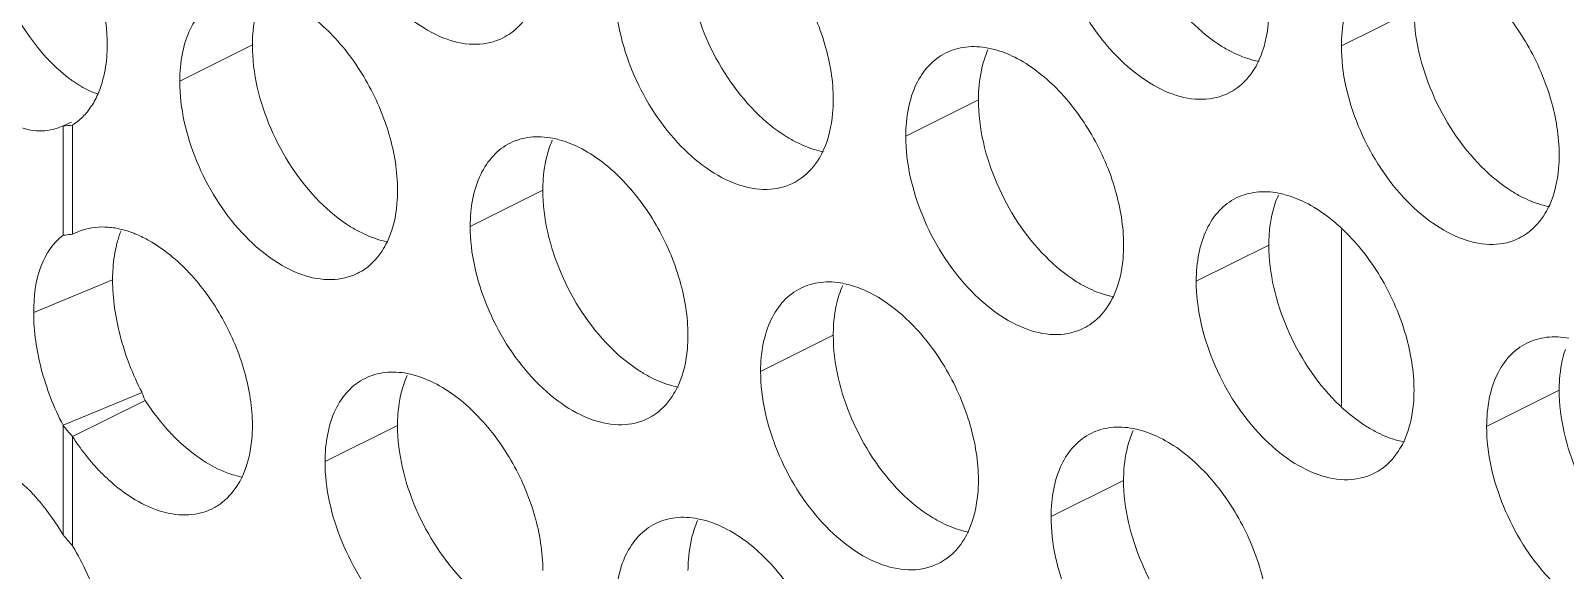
# Model space of a CAD drawing. Header units: millimetres. Extents: x 0 to 2524, y 0 to 1785.
# Drawn here: x 1808.52 to 1820.47, y 834.07 to 838.28 of the extents above; entities that cross this region are included whole.
import ezdxf

# ---------------------------------------------------------------- set-up
doc = ezdxf.new("R2010")
doc.units = ezdxf.units.MM
doc.header["$LTSCALE"] = 0.1
doc.layers.add('标注', color=251, linetype='Continuous', lineweight=9)

msp = doc.modelspace()

# ---------------------------------------------------------------- linework, layer by layer
at = {"layer": '标注'}
for p, q in [((1819.296, 838.443), (1818.73, 838.16)), ((1810.245, 838.168), (1809.679, 837.885)), ((1810.245, 838.168), (1809.679, 837.885)), ((1810.245, 838.168), (1809.679, 837.885)), ((1815.902, 837.74), (1815.336, 837.457)), ((1808.77, 837.538), (1808.745, 837.528)), ((1808.835, 837.565), (1808.77, 837.538)), ((1808.77, 837.538), (1808.77, 836.684)), ((1808.844, 837.543), (1808.844, 836.692)), ((1812.508, 837.037), (1811.942, 836.754)), ((1808.844, 836.692), (1808.86, 836.7)), ((1818.73, 835.355), (1818.73, 836.73)), ((1818.165, 836.608), (1817.599, 836.326)), ((1809.156, 836.337), (1808.541, 836.082)), ((1814.771, 835.905), (1814.205, 835.623)), ((1809.385, 835.459), (1808.77, 835.203)), ((1820.427, 835.477), (1819.862, 835.194)), ((1809.41, 835.397), (1808.844, 835.115)), ((1808.77, 835.203), (1808.77, 834.349)), ((1811.376, 835.202), (1810.811, 834.92)), ((1808.844, 835.115), (1808.844, 834.263)), ((1817.033, 834.774), (1816.468, 834.491))]:
    msp.add_line(p, q, dxfattribs=at)
for centre, radius, start, end in [((1811.993, 838.628), 0.453, 296.5256, 305.9034), ((1816.646, 837.829), 0.734, 155.8796, 161.7803), ((1809.385, 838.657), 0.94, 235.2265, 239.6574), ((1809.323, 838.552), 0.818, 239.6492, 244.5397), ((1817.65, 838.199), 0.453, 296.5256, 305.9034), ((1808.594, 837.932), 0.462, 302.7451, 310.382), ((1813.252, 837.126), 0.734, 155.8796, 161.7803), ((1814.256, 837.496), 0.453, 296.5256, 305.9034), ((1818.909, 836.697), 0.734, 155.8796, 161.7803), ((1819.913, 837.068), 0.453, 296.5256, 305.9034), ((1810.862, 836.793), 0.453, 296.5256, 305.9034), ((1815.515, 835.994), 0.734, 155.8796, 161.7803), ((1816.519, 836.365), 0.453, 296.5256, 305.9034), ((1812.121, 835.291), 0.734, 155.8796, 161.7803), ((1810.182, 835.744), 0.847, 199.7011, 204.1814), ((1809.652, 835.867), 1.104, 216.9719, 222.9731), ((1813.125, 835.662), 0.453, 296.5256, 305.9034), ((1817.778, 834.863), 0.734, 155.8796, 161.7803), ((1818.782, 835.234), 0.453, 296.5256, 305.9034), ((1809.729, 834.962), 0.457, 296.5685, 308.2187), ((1814.384, 834.16), 0.734, 155.8796, 161.7803), ((1811.311, 836.465), 3.306, 219.7824, 221.7528), ((1815.388, 834.531), 0.453, 296.5256, 305.9034)]:
    msp.add_arc(centre, radius, start, end, dxfattribs=at)
for points, knots in [([(1812.196, 838.222), (1812.133, 838.191), (1811.983, 838.157), (1811.746, 838.205), (1811.507, 838.335), (1811.199, 838.613), (1810.913, 839.076), (1810.811, 839.508), (1810.811, 839.72)], [0, 0, 0, 0, 0.090718, 0.191742, 0.308104, 0.439279, 0.725532, 1, 1, 1, 1]), ([(1817.853, 837.794), (1817.79, 837.762), (1817.64, 837.728), (1817.402, 837.776), (1817.164, 837.907), (1816.856, 838.184), (1816.57, 838.647), (1816.468, 839.08), (1816.468, 839.291)], [0, 0, 0, 0, 0.090718, 0.191742, 0.308104, 0.439279, 0.725532, 1, 1, 1, 1]), ([(1813.922, 839.203), (1814.043, 839.143), (1814.273, 838.963), (1814.539, 838.604), (1814.721, 838.186), (1814.771, 837.885), (1814.771, 837.74)], [0, 0, 0, 0, 0.229676, 0.488215, 0.753207, 1, 1, 1, 1]), ([(1808.518, 837.505), (1808.387, 837.527), (1808.113, 837.688), (1807.804, 838.071), (1807.582, 838.559), (1807.518, 838.921), (1807.518, 839.097)], [0, 0, 0, 0, 0.200223, 0.454809, 0.735097, 1, 1, 1, 1]), ([(1808.844, 839.063), (1808.886, 838.993), (1809.032, 838.716), (1809.114, 838.4), (1809.114, 838.168)], [0, 0, 0, 0, 0.260955, 1, 1, 1, 1]), ([(1814.163, 837.649), (1814.001, 837.812), (1813.75, 838.199), (1813.639, 838.65), (1813.639, 838.871)], [0, 0, 0, 0, 0.508684, 1, 1, 1, 1]), ([(1818.73, 838.16), (1818.73, 838.233), (1818.742, 838.372), (1818.801, 838.562), (1818.901, 838.714), (1818.993, 838.784), (1819.042, 838.809)], [0, 0, 0, 0, 0.289235, 0.54966, 0.782932, 1, 1, 1, 1]), ([(1819.579, 838.775), (1819.7, 838.714), (1819.93, 838.534), (1820.196, 838.176), (1820.377, 837.757), (1820.427, 837.456), (1820.427, 837.311)], [0, 0, 0, 0, 0.229676, 0.488215, 0.753207, 1, 1, 1, 1]), ([(1814.459, 837.091), (1814.396, 837.06), (1814.246, 837.026), (1814.008, 837.073), (1813.77, 837.204), (1813.462, 837.482), (1813.176, 837.944), (1813.073, 838.377), (1813.073, 838.588)], [0, 0, 0, 0, 0.090718, 0.191742, 0.308104, 0.439279, 0.725532, 1, 1, 1, 1]), ([(1808.571, 838.15), (1808.549, 838.177), (1808.462, 838.293), (1808.388, 838.419), (1808.34, 838.518)], [0, 0, 0, 0, 0.242274, 1, 1, 1, 1]), ([(1809.679, 837.885), (1809.679, 837.958), (1809.691, 838.097), (1809.75, 838.287), (1809.85, 838.439), (1809.942, 838.51), (1809.991, 838.534)], [0, 0, 0, 0, 0.289235, 0.54966, 0.782932, 1, 1, 1, 1]), ([(1810.245, 838.168), (1810.245, 838.197), (1810.249, 838.304), (1810.268, 838.411), (1810.292, 838.487)], [0, 0, 0, 0, 0.264225, 1, 1, 1, 1]), ([(1810.528, 838.5), (1810.649, 838.44), (1810.879, 838.26), (1811.145, 837.902), (1811.326, 837.483), (1811.376, 837.182), (1811.376, 837.037)], [0, 0, 0, 0, 0.229676, 0.488215, 0.753207, 1, 1, 1, 1]), ([(1812.433, 838.482), (1812.423, 838.459), (1812.38, 838.375), (1812.316, 838.301), (1812.259, 838.261)], [0, 0, 0, 0, 0.265525, 1, 1, 1, 1]), ([(1818.165, 838.443), (1818.165, 838.407), (1818.159, 838.275), (1818.13, 838.142), (1818.09, 838.054)], [0, 0, 0, 0, 0.268874, 1, 1, 1, 1]), ([(1819.82, 837.221), (1819.658, 837.383), (1819.407, 837.771), (1819.296, 838.221), (1819.296, 838.443)], [0, 0, 0, 0, 0.508684, 1, 1, 1, 1]), ([(1817.882, 838.111), (1817.853, 838.125), (1817.735, 838.191), (1817.63, 838.279), (1817.557, 838.352)], [0, 0, 0, 0, 0.235002, 1, 1, 1, 1]), ([(1808.848, 837.885), (1808.824, 837.902), (1808.722, 837.98), (1808.633, 838.073), (1808.571, 838.15)], [0, 0, 0, 0, 0.233653, 1, 1, 1, 1]), ([(1809.114, 838.168), (1809.114, 838.145), (1809.111, 838.055), (1809.098, 837.965), (1809.081, 837.901)], [0, 0, 0, 0, 0.261757, 1, 1, 1, 1]), ([(1810.769, 836.946), (1810.607, 837.109), (1810.356, 837.496), (1810.245, 837.947), (1810.245, 838.168)], [0, 0, 0, 0, 0.508684, 1, 1, 1, 1]), ([(1815.336, 837.457), (1815.336, 837.53), (1815.348, 837.669), (1815.407, 837.859), (1815.507, 838.011), (1815.599, 838.081), (1815.648, 838.106)], [0, 0, 0, 0, 0.289235, 0.54966, 0.782932, 1, 1, 1, 1]), ([(1815.648, 838.106), (1815.696, 838.13), (1815.807, 838.162), (1815.92, 838.155), (1815.977, 838.144)], [0, 0, 0, 0, 0.482538, 1, 1, 1, 1]), ([(1815.977, 838.144), (1815.994, 838.141), (1816.066, 838.124), (1816.135, 838.097), (1816.185, 838.072)], [0, 0, 0, 0, 0.238696, 1, 1, 1, 1]), ([(1816.185, 838.072), (1816.305, 838.012), (1816.536, 837.831), (1816.802, 837.473), (1816.983, 837.054), (1817.033, 836.753), (1817.033, 836.608)], [0, 0, 0, 0, 0.229676, 0.488215, 0.753207, 1, 1, 1, 1]), ([(1818.09, 838.038), (1818.072, 838.042), (1818.001, 838.058), (1817.932, 838.086), (1817.882, 838.111)], [0, 0, 0, 0, 0.238696, 1, 1, 1, 1]), ([(1820.116, 836.662), (1820.053, 836.631), (1819.903, 836.597), (1819.665, 836.645), (1819.427, 836.776), (1819.119, 837.053), (1818.833, 837.516), (1818.73, 837.948), (1818.73, 838.16)], [0, 0, 0, 0, 0.090718, 0.191742, 0.308104, 0.439279, 0.725532, 1, 1, 1, 1]), ([(1815.902, 837.74), (1815.902, 837.768), (1815.906, 837.876), (1815.924, 837.983), (1815.949, 838.058)], [0, 0, 0, 0, 0.264225, 1, 1, 1, 1]), ([(1818.09, 838.054), (1818.08, 838.031), (1818.036, 837.947), (1817.972, 837.873), (1817.916, 837.832)], [0, 0, 0, 0, 0.265525, 1, 1, 1, 1]), ([(1811.065, 836.388), (1811.002, 836.357), (1810.852, 836.323), (1810.614, 836.37), (1810.376, 836.501), (1810.068, 836.779), (1809.782, 837.241), (1809.679, 837.674), (1809.679, 837.885)], [0, 0, 0, 0, 0.090718, 0.191742, 0.308104, 0.439279, 0.725532, 1, 1, 1, 1]), ([(1814.771, 837.74), (1814.771, 837.704), (1814.765, 837.572), (1814.736, 837.439), (1814.696, 837.351)], [0, 0, 0, 0, 0.268874, 1, 1, 1, 1]), ([(1816.426, 836.518), (1816.264, 836.68), (1816.013, 837.068), (1815.902, 837.518), (1815.902, 837.74)], [0, 0, 0, 0, 0.508684, 1, 1, 1, 1]), ([(1808.99, 837.69), (1808.983, 837.679), (1808.955, 837.639), (1808.921, 837.603), (1808.893, 837.58)], [0, 0, 0, 0, 0.256974, 1, 1, 1, 1]), ([(1814.488, 837.408), (1814.459, 837.422), (1814.341, 837.488), (1814.236, 837.576), (1814.163, 837.649)], [0, 0, 0, 0, 0.235002, 1, 1, 1, 1]), ([(1808.745, 837.527), (1808.728, 837.52), (1808.655, 837.496), (1808.575, 837.495), (1808.518, 837.505)], [0, 0, 0, 0, 0.241531, 1, 1, 1, 1]), ([(1811.942, 836.754), (1811.942, 836.827), (1811.954, 836.966), (1812.013, 837.156), (1812.113, 837.308), (1812.205, 837.379), (1812.254, 837.403)], [0, 0, 0, 0, 0.289235, 0.54966, 0.782932, 1, 1, 1, 1]), ([(1812.254, 837.403), (1812.302, 837.427), (1812.412, 837.459), (1812.526, 837.452), (1812.583, 837.441)], [0, 0, 0, 0, 0.482538, 1, 1, 1, 1]), ([(1812.508, 837.037), (1812.508, 837.065), (1812.512, 837.173), (1812.53, 837.28), (1812.555, 837.355)], [0, 0, 0, 0, 0.264225, 1, 1, 1, 1]), ([(1812.583, 837.441), (1812.6, 837.438), (1812.672, 837.421), (1812.741, 837.394), (1812.791, 837.369)], [0, 0, 0, 0, 0.238696, 1, 1, 1, 1]), ([(1812.791, 837.369), (1812.911, 837.309), (1813.142, 837.128), (1813.408, 836.77), (1813.589, 836.351), (1813.639, 836.05), (1813.639, 835.905)], [0, 0, 0, 0, 0.229676, 0.488215, 0.753207, 1, 1, 1, 1]), ([(1814.695, 837.335), (1814.678, 837.339), (1814.607, 837.355), (1814.538, 837.383), (1814.488, 837.408)], [0, 0, 0, 0, 0.238696, 1, 1, 1, 1]), ([(1816.721, 835.959), (1816.659, 835.928), (1816.509, 835.894), (1816.271, 835.942), (1816.033, 836.073), (1815.725, 836.35), (1815.439, 836.813), (1815.336, 837.245), (1815.336, 837.457)], [0, 0, 0, 0, 0.090718, 0.191742, 0.308104, 0.439279, 0.725532, 1, 1, 1, 1]), ([(1814.696, 837.351), (1814.686, 837.328), (1814.642, 837.244), (1814.578, 837.17), (1814.522, 837.129)], [0, 0, 0, 0, 0.265525, 1, 1, 1, 1]), ([(1820.427, 837.311), (1820.427, 837.276), (1820.422, 837.143), (1820.392, 837.011), (1820.353, 836.922)], [0, 0, 0, 0, 0.268874, 1, 1, 1, 1]), ([(1820.145, 836.979), (1820.116, 836.993), (1819.998, 837.06), (1819.893, 837.147), (1819.82, 837.221)], [0, 0, 0, 0, 0.235002, 1, 1, 1, 1]), ([(1811.376, 837.037), (1811.376, 837.001), (1811.371, 836.869), (1811.342, 836.736), (1811.302, 836.648)], [0, 0, 0, 0, 0.268874, 1, 1, 1, 1]), ([(1813.032, 835.815), (1812.87, 835.978), (1812.619, 836.365), (1812.508, 836.815), (1812.508, 837.037)], [0, 0, 0, 0, 0.508684, 1, 1, 1, 1]), ([(1817.911, 836.975), (1817.959, 836.999), (1818.069, 837.03), (1818.183, 837.024), (1818.24, 837.013)], [0, 0, 0, 0, 0.482538, 1, 1, 1, 1]), ([(1818.24, 837.013), (1818.257, 837.009), (1818.329, 836.993), (1818.398, 836.965), (1818.448, 836.94)], [0, 0, 0, 0, 0.238696, 1, 1, 1, 1]), ([(1811.094, 836.705), (1811.065, 836.719), (1810.947, 836.785), (1810.842, 836.873), (1810.769, 836.946)], [0, 0, 0, 0, 0.235002, 1, 1, 1, 1]), ([(1817.599, 836.326), (1817.599, 836.398), (1817.611, 836.537), (1817.67, 836.727), (1817.769, 836.88), (1817.862, 836.95), (1817.911, 836.975)], [0, 0, 0, 0, 0.289235, 0.54966, 0.782932, 1, 1, 1, 1]), ([(1818.165, 836.608), (1818.165, 836.637), (1818.168, 836.744), (1818.187, 836.852), (1818.212, 836.927)], [0, 0, 0, 0, 0.264225, 1, 1, 1, 1]), ([(1818.448, 836.94), (1818.568, 836.88), (1818.799, 836.7), (1819.065, 836.342), (1819.246, 835.923), (1819.296, 835.622), (1819.296, 835.477)], [0, 0, 0, 0, 0.229676, 0.488215, 0.753207, 1, 1, 1, 1]), ([(1820.352, 836.907), (1820.335, 836.91), (1820.263, 836.927), (1820.195, 836.954), (1820.145, 836.979)], [0, 0, 0, 0, 0.238696, 1, 1, 1, 1]), ([(1820.353, 836.922), (1820.342, 836.9), (1820.299, 836.816), (1820.235, 836.741), (1820.179, 836.701)], [0, 0, 0, 0, 0.265525, 1, 1, 1, 1]), ([(1813.327, 835.256), (1813.265, 835.225), (1813.115, 835.191), (1812.877, 835.239), (1812.639, 835.37), (1812.331, 835.647), (1812.045, 836.11), (1811.942, 836.542), (1811.942, 836.754)], [0, 0, 0, 0, 0.090718, 0.191742, 0.308104, 0.439279, 0.725532, 1, 1, 1, 1]), ([(1808.541, 836.082), (1808.541, 836.205), (1808.566, 836.428), (1808.691, 836.627), (1808.77, 836.684)], [0, 0, 0, 0, 0.559656, 1, 1, 1, 1]), ([(1808.77, 836.684), (1808.775, 836.685), (1808.8, 836.688), (1808.825, 836.69), (1808.844, 836.692)], [0, 0, 0, 0, 0.235256, 1, 1, 1, 1]), ([(1808.86, 836.7), (1808.879, 836.71), (1808.962, 836.744), (1809.055, 836.753), (1809.122, 836.747)], [0, 0, 0, 0, 0.242859, 1, 1, 1, 1]), ([(1809.183, 836.595), (1809.186, 836.606), (1809.196, 836.649), (1809.21, 836.69), (1809.222, 836.72)], [0, 0, 0, 0, 0.258964, 1, 1, 1, 1]), ([(1809.313, 836.703), (1809.323, 836.699), (1809.367, 836.681), (1809.409, 836.661), (1809.439, 836.643)], [0, 0, 0, 0, 0.243168, 1, 1, 1, 1]), ([(1809.439, 836.643), (1809.555, 836.578), (1809.775, 836.395), (1810.027, 836.041), (1810.198, 835.634), (1810.245, 835.343), (1810.245, 835.202)], [0, 0, 0, 0, 0.232666, 0.491415, 0.754834, 1, 1, 1, 1]), ([(1811.301, 836.632), (1811.284, 836.636), (1811.213, 836.652), (1811.144, 836.68), (1811.094, 836.705)], [0, 0, 0, 0, 0.238696, 1, 1, 1, 1]), ([(1811.302, 836.648), (1811.292, 836.625), (1811.248, 836.541), (1811.184, 836.467), (1811.128, 836.426)], [0, 0, 0, 0, 0.265525, 1, 1, 1, 1]), ([(1809.156, 836.337), (1809.156, 836.36), (1809.158, 836.447), (1809.169, 836.533), (1809.183, 836.595)], [0, 0, 0, 0, 0.262705, 1, 1, 1, 1]), ([(1816.75, 836.276), (1816.722, 836.29), (1816.604, 836.357), (1816.499, 836.444), (1816.426, 836.518)], [0, 0, 0, 0, 0.235002, 1, 1, 1, 1]), ([(1817.033, 836.608), (1817.033, 836.573), (1817.028, 836.44), (1816.998, 836.308), (1816.959, 836.219)], [0, 0, 0, 0, 0.268874, 1, 1, 1, 1]), ([(1818.688, 835.386), (1818.527, 835.549), (1818.276, 835.936), (1818.165, 836.387), (1818.165, 836.608)], [0, 0, 0, 0, 0.508684, 1, 1, 1, 1]), ([(1809.385, 835.459), (1809.312, 835.599), (1809.202, 835.885), (1809.156, 836.19), (1809.156, 836.337)], [0, 0, 0, 0, 0.517022, 1, 1, 1, 1]), ([(1814.517, 836.272), (1814.565, 836.296), (1814.675, 836.327), (1814.789, 836.321), (1814.846, 836.31)], [0, 0, 0, 0, 0.482538, 1, 1, 1, 1]), ([(1814.846, 836.31), (1814.863, 836.306), (1814.934, 836.29), (1815.003, 836.263), (1815.053, 836.238)], [0, 0, 0, 0, 0.238696, 1, 1, 1, 1]), ([(1816.958, 836.204), (1816.941, 836.207), (1816.869, 836.224), (1816.8, 836.251), (1816.75, 836.276)], [0, 0, 0, 0, 0.238696, 1, 1, 1, 1]), ([(1818.984, 834.828), (1818.922, 834.797), (1818.772, 834.763), (1818.534, 834.811), (1818.295, 834.941), (1817.988, 835.219), (1817.702, 835.681), (1817.599, 836.114), (1817.599, 836.326)], [0, 0, 0, 0, 0.090718, 0.191742, 0.308104, 0.439279, 0.725532, 1, 1, 1, 1]), ([(1814.205, 835.623), (1814.205, 835.695), (1814.217, 835.834), (1814.276, 836.025), (1814.375, 836.177), (1814.468, 836.247), (1814.517, 836.272)], [0, 0, 0, 0, 0.289235, 0.54966, 0.782932, 1, 1, 1, 1]), ([(1814.771, 835.905), (1814.771, 835.934), (1814.774, 836.041), (1814.793, 836.149), (1814.818, 836.224)], [0, 0, 0, 0, 0.264225, 1, 1, 1, 1]), ([(1815.053, 836.238), (1815.174, 836.177), (1815.405, 835.997), (1815.671, 835.639), (1815.852, 835.22), (1815.902, 834.919), (1815.902, 834.774)], [0, 0, 0, 0, 0.229676, 0.488215, 0.753207, 1, 1, 1, 1]), ([(1816.959, 836.219), (1816.948, 836.197), (1816.905, 836.113), (1816.841, 836.038), (1816.785, 835.998)], [0, 0, 0, 0, 0.265525, 1, 1, 1, 1]), ([(1808.77, 835.203), (1808.697, 835.343), (1808.587, 835.63), (1808.541, 835.934), (1808.541, 836.082)], [0, 0, 0, 0, 0.517022, 1, 1, 1, 1]), ([(1813.356, 835.573), (1813.328, 835.588), (1813.21, 835.654), (1813.104, 835.741), (1813.032, 835.815)], [0, 0, 0, 0, 0.235002, 1, 1, 1, 1]), ([(1813.639, 835.905), (1813.639, 835.87), (1813.633, 835.738), (1813.604, 835.605), (1813.565, 835.517)], [0, 0, 0, 0, 0.268874, 1, 1, 1, 1]), ([(1815.294, 834.683), (1815.133, 834.846), (1814.882, 835.233), (1814.771, 835.684), (1814.771, 835.905)], [0, 0, 0, 0, 0.508684, 1, 1, 1, 1]), ([(1819.862, 835.194), (1819.862, 835.267), (1819.874, 835.406), (1819.933, 835.596), (1820.032, 835.748), (1820.125, 835.819), (1820.174, 835.843)], [0, 0, 0, 0, 0.289235, 0.54966, 0.782932, 1, 1, 1, 1]), ([(1820.174, 835.843), (1820.222, 835.867), (1820.332, 835.899), (1820.446, 835.892), (1820.503, 835.881)], [0, 0, 0, 0, 0.482538, 1, 1, 1, 1]), ([(1820.427, 835.477), (1820.427, 835.505), (1820.431, 835.613), (1820.45, 835.72), (1820.475, 835.795)], [0, 0, 0, 0, 0.264225, 1, 1, 1, 1]), ([(1810.811, 834.92), (1810.811, 834.992), (1810.823, 835.131), (1810.882, 835.322), (1810.981, 835.474), (1811.074, 835.544), (1811.123, 835.569)], [0, 0, 0, 0, 0.289235, 0.54966, 0.782932, 1, 1, 1, 1]), ([(1811.123, 835.569), (1811.171, 835.593), (1811.281, 835.624), (1811.395, 835.618), (1811.452, 835.607)], [0, 0, 0, 0, 0.482538, 1, 1, 1, 1]), ([(1811.452, 835.607), (1811.469, 835.603), (1811.54, 835.587), (1811.609, 835.56), (1811.659, 835.535)], [0, 0, 0, 0, 0.238696, 1, 1, 1, 1]), ([(1813.564, 835.501), (1813.547, 835.504), (1813.475, 835.521), (1813.406, 835.548), (1813.356, 835.573)], [0, 0, 0, 0, 0.238696, 1, 1, 1, 1]), ([(1815.59, 834.125), (1815.527, 834.094), (1815.377, 834.06), (1815.14, 834.108), (1814.901, 834.238), (1814.593, 834.516), (1814.307, 834.979), (1814.205, 835.411), (1814.205, 835.623)], [0, 0, 0, 0, 0.090718, 0.191742, 0.308104, 0.439279, 0.725532, 1, 1, 1, 1]), ([(1811.376, 835.202), (1811.376, 835.231), (1811.38, 835.338), (1811.399, 835.446), (1811.424, 835.521)], [0, 0, 0, 0, 0.264225, 1, 1, 1, 1]), ([(1811.659, 835.535), (1811.78, 835.474), (1812.01, 835.294), (1812.277, 834.936), (1812.458, 834.517), (1812.508, 834.216), (1812.508, 834.071)], [0, 0, 0, 0, 0.229676, 0.488215, 0.753207, 1, 1, 1, 1]), ([(1813.565, 835.517), (1813.554, 835.494), (1813.511, 835.41), (1813.447, 835.336), (1813.391, 835.295)], [0, 0, 0, 0, 0.265525, 1, 1, 1, 1]), ([(1819.296, 835.477), (1819.296, 835.441), (1819.29, 835.309), (1819.261, 835.176), (1819.221, 835.088)], [0, 0, 0, 0, 0.268874, 1, 1, 1, 1]), ([(1820.951, 834.255), (1820.79, 834.418), (1820.539, 834.805), (1820.427, 835.255), (1820.427, 835.477)], [0, 0, 0, 0, 0.508684, 1, 1, 1, 1]), ([(1809.688, 835.064), (1809.662, 835.087), (1809.559, 835.189), (1809.469, 835.305), (1809.41, 835.397)], [0, 0, 0, 0, 0.242059, 1, 1, 1, 1]), ([(1819.013, 835.145), (1818.985, 835.159), (1818.867, 835.226), (1818.761, 835.313), (1818.688, 835.386)], [0, 0, 0, 0, 0.235002, 1, 1, 1, 1]), ([(1810.245, 835.202), (1810.245, 835.167), (1810.239, 835.034), (1810.21, 834.901), (1810.17, 834.812)], [0, 0, 0, 0, 0.269039, 1, 1, 1, 1]), ([(1811.9, 833.98), (1811.739, 834.143), (1811.488, 834.53), (1811.376, 834.981), (1811.376, 835.202)], [0, 0, 0, 0, 0.508684, 1, 1, 1, 1]), ([(1809.122, 834.781), (1809.096, 834.804), (1808.993, 834.907), (1808.903, 835.022), (1808.844, 835.115)], [0, 0, 0, 0, 0.242059, 1, 1, 1, 1]), ([(1816.468, 834.491), (1816.468, 834.564), (1816.48, 834.703), (1816.539, 834.893), (1816.638, 835.045), (1816.731, 835.116), (1816.78, 835.14)], [0, 0, 0, 0, 0.289235, 0.54966, 0.782932, 1, 1, 1, 1]), ([(1816.78, 835.14), (1816.828, 835.164), (1816.938, 835.196), (1817.052, 835.189), (1817.108, 835.178)], [0, 0, 0, 0, 0.482538, 1, 1, 1, 1]), ([(1817.033, 834.774), (1817.033, 834.802), (1817.037, 834.91), (1817.056, 835.017), (1817.081, 835.092)], [0, 0, 0, 0, 0.264225, 1, 1, 1, 1]), ([(1817.108, 835.178), (1817.126, 835.175), (1817.197, 835.158), (1817.266, 835.131), (1817.316, 835.106)], [0, 0, 0, 0, 0.238696, 1, 1, 1, 1]), ([(1817.316, 835.106), (1817.437, 835.046), (1817.667, 834.866), (1817.934, 834.507), (1818.115, 834.089), (1818.165, 833.788), (1818.165, 833.643)], [0, 0, 0, 0, 0.229676, 0.488215, 0.753207, 1, 1, 1, 1]), ([(1819.221, 835.073), (1819.204, 835.076), (1819.132, 835.093), (1819.063, 835.12), (1819.013, 835.145)], [0, 0, 0, 0, 0.238696, 1, 1, 1, 1]), ([(1819.221, 835.088), (1819.211, 835.065), (1819.168, 834.981), (1819.104, 834.907), (1819.048, 834.866)], [0, 0, 0, 0, 0.265525, 1, 1, 1, 1]), ([(1821.247, 833.697), (1821.184, 833.665), (1821.034, 833.631), (1820.797, 833.679), (1820.558, 833.81), (1820.25, 834.087), (1819.964, 834.55), (1819.862, 834.983), (1819.862, 835.194)], [0, 0, 0, 0, 0.090718, 0.191742, 0.308104, 0.439279, 0.725532, 1, 1, 1, 1]), ([(1810.168, 834.799), (1810.127, 834.807), (1809.949, 834.858), (1809.793, 834.967), (1809.688, 835.064)], [0, 0, 0, 0, 0.225674, 1, 1, 1, 1]), ([(1808.193, 834.922), (1808.221, 834.91), (1808.341, 834.848), (1808.446, 834.76), (1808.518, 834.686)], [0, 0, 0, 0, 0.228039, 1, 1, 1, 1]), ([(1812.196, 833.422), (1812.133, 833.391), (1811.983, 833.357), (1811.746, 833.405), (1811.507, 833.535), (1811.199, 833.813), (1810.913, 834.276), (1810.811, 834.708), (1810.811, 834.92)], [0, 0, 0, 0, 0.090718, 0.191742, 0.308104, 0.439279, 0.725532, 1, 1, 1, 1]), ([(1809.933, 834.553), (1809.877, 834.525), (1809.745, 834.492), (1809.534, 834.521), (1809.319, 834.62), (1809.187, 834.721), (1809.122, 834.781)], [0, 0, 0, 0, 0.211276, 0.44254, 0.704896, 1, 1, 1, 1]), ([(1810.17, 834.812), (1810.16, 834.791), (1810.12, 834.713), (1810.062, 834.643), (1810.011, 834.603)], [0, 0, 0, 0, 0.264539, 1, 1, 1, 1]), ([(1815.902, 834.774), (1815.902, 834.738), (1815.896, 834.606), (1815.867, 834.474), (1815.827, 834.385)], [0, 0, 0, 0, 0.268874, 1, 1, 1, 1]), ([(1817.557, 833.552), (1817.396, 833.715), (1817.145, 834.102), (1817.033, 834.553), (1817.033, 834.774)], [0, 0, 0, 0, 0.508684, 1, 1, 1, 1]), ([(1808.518, 834.686), (1808.541, 834.661), (1808.635, 834.557), (1808.716, 834.441), (1808.77, 834.349)], [0, 0, 0, 0, 0.239558, 1, 1, 1, 1]), ([(1815.619, 834.442), (1815.591, 834.456), (1815.473, 834.523), (1815.367, 834.61), (1815.294, 834.683)], [0, 0, 0, 0, 0.235002, 1, 1, 1, 1]), ([(1813.385, 834.437), (1813.434, 834.461), (1813.544, 834.493), (1813.657, 834.486), (1813.714, 834.475)], [0, 0, 0, 0, 0.482538, 1, 1, 1, 1]), ([(1817.853, 832.994), (1817.79, 832.962), (1817.64, 832.928), (1817.402, 832.976), (1817.164, 833.107), (1816.856, 833.384), (1816.57, 833.847), (1816.468, 834.28), (1816.468, 834.491)], [0, 0, 0, 0, 0.090718, 0.191742, 0.308104, 0.439279, 0.725532, 1, 1, 1, 1]), ([(1813.073, 833.788), (1813.073, 833.861), (1813.086, 834), (1813.145, 834.19), (1813.244, 834.342), (1813.336, 834.413), (1813.385, 834.437)], [0, 0, 0, 0, 0.289235, 0.54966, 0.782932, 1, 1, 1, 1]), ([(1813.639, 834.071), (1813.639, 834.1), (1813.643, 834.207), (1813.662, 834.314), (1813.687, 834.39)], [0, 0, 0, 0, 0.264225, 1, 1, 1, 1]), ([(1813.714, 834.475), (1813.732, 834.472), (1813.803, 834.456), (1813.872, 834.428), (1813.922, 834.403)], [0, 0, 0, 0, 0.238696, 1, 1, 1, 1]), ([(1813.922, 834.403), (1814.043, 834.343), (1814.273, 834.163), (1814.539, 833.804), (1814.721, 833.386), (1814.771, 833.085), (1814.771, 832.94)], [0, 0, 0, 0, 0.229676, 0.488215, 0.753207, 1, 1, 1, 1]), ([(1815.827, 834.37), (1815.81, 834.373), (1815.738, 834.39), (1815.669, 834.417), (1815.619, 834.442)], [0, 0, 0, 0, 0.238696, 1, 1, 1, 1]), ([(1815.827, 834.385), (1815.817, 834.362), (1815.774, 834.278), (1815.71, 834.204), (1815.653, 834.163)], [0, 0, 0, 0, 0.265525, 1, 1, 1, 1]), ([(1808.518, 832.705), (1808.387, 832.727), (1808.113, 832.888), (1807.804, 833.271), (1807.582, 833.759), (1807.518, 834.121), (1807.518, 834.297)], [0, 0, 0, 0, 0.200223, 0.454809, 0.735097, 1, 1, 1, 1]), ([(1808.844, 834.263), (1808.886, 834.193), (1809.032, 833.916), (1809.114, 833.6), (1809.114, 833.368)], [0, 0, 0, 0, 0.260955, 1, 1, 1, 1])]:
    msp.add_open_spline(points, degree=3, knots=knots, dxfattribs=at)
for points in [[(1809.081, 837.901), (1809.072, 837.865), (1809.06, 837.829), (1809.046, 837.795)], [(1809.041, 837.785), (1809.017, 837.793), (1808.994, 837.803), (1808.971, 837.813)], [(1809.046, 837.795), (1809.03, 837.758), (1809.012, 837.723), (1808.99, 837.69)], [(1808.844, 837.543), (1808.819, 837.54), (1808.794, 837.538), (1808.77, 837.538)], [(1809.122, 836.747), (1809.157, 836.745), (1809.191, 836.739), (1809.225, 836.73)], [(1809.225, 836.73), (1809.255, 836.723), (1809.284, 836.714), (1809.313, 836.703)]]:
    msp.add_open_spline(points, degree=3, dxfattribs=at)

doc.saveas('drawing.dxf')
